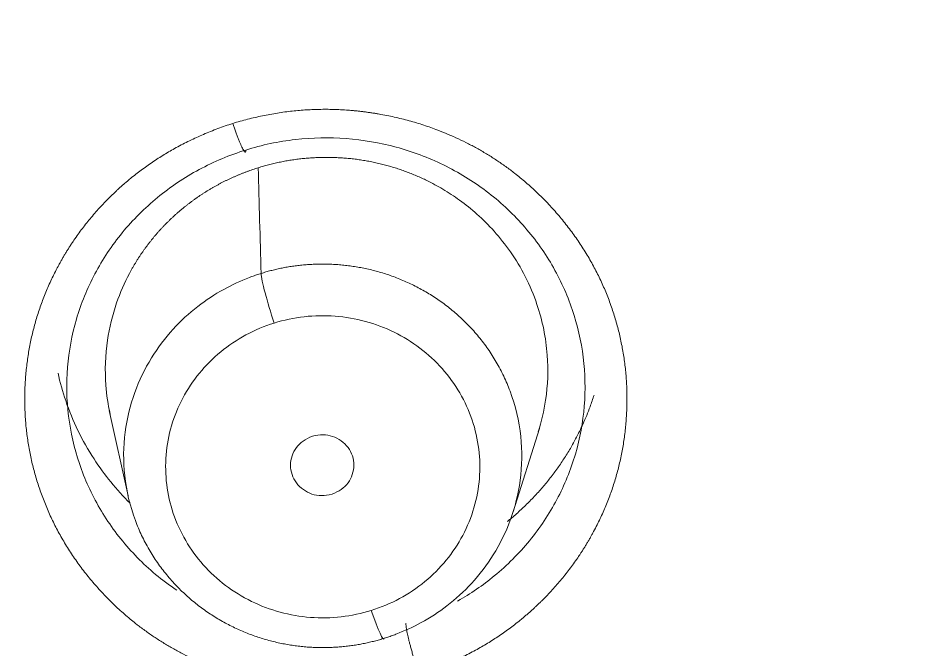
# Model space of a CAD drawing. Extents: x 6534 to 7663, y 0 to 827.
# Drawn here: x 7087.64 to 7094, y 572.46 to 576.96 of the extents above; entities that cross this region are included whole.
import ezdxf

# ---------------------------------------------------------------- set-up
doc = ezdxf.new("R2010")
doc.units = 0
doc.header["$LTSCALE"] = 30
doc.header["$MEASUREMENT"] = 0
doc.layers.add('1', color=7, linetype='CONTINUOUS')

msp = doc.modelspace()

# ---------------------------------------------------------------- linework, layer by layer
at = {"layer": '1', "color": 7, "linetype": 'Continuous', "lineweight": 18}
for p, q in [((7088.294829387251, 574.1600183355672), (7088.42868472483, 573.5505660632875)), ((7091.175056043136, 573.4362564956359), (7091.362686799774, 574.0323278619207))]:
    msp.add_line(p, q, dxfattribs=at)
for centre, major_axis, ratio, start_param, end_param in [((7103.394459073822, 533.9208478015898), (62.57703589943, 0), 0.9614659969169174, 0, 3.141593206870928), ((7103.394459073841, 533.3074807273692), (-60.5, 3.704556567420745e-15), 0.961465996916715, 4.724169612243257, 7.004196626651515), ((7103.394459073841, 533.4449426646229), (60, 0), 0.9614659969167146, 1.582576958653465, 4.712388980385212), ((7103.394459073841, 533.4449426646229), (-59.925, 3.669347971945257e-15), 0.961465996916715, 4.712388980381598, 7.853981633974484), ((7089.470746810601, 574.8663986735323), (-0.08930339038420493, 0.2863946450327295), 0.08483980778726839, 0.2933397590586326, 1.836008452018331), ((7090.163570582181, 572.8162247621867), (0.0893072682655426, -0.2863935011271399), 0.08479068491059762, 4.978323155960007, 6.451213244076971)]:
    msp.add_ellipse(centre, major_axis=major_axis, ratio=ratio, start_param=start_param, end_param=end_param, dxfattribs=at)
at = {"layer": '1', "color": 7, "linetype": 'Continuous', "lineweight": 13}
for centre, major_axis, ratio, start_param, end_param in [((7103.394459073841, 533.6013644797072), (61.96284250743, 0), 0.9614659969167147, 1.570796326794897, 3.141592647523717), ((7103.394459073841, 533.3074807273701), (59.42499999999999, 0), 0.9614659969167147, 1.570796326794897, 4.701939975486441), ((7103.394459073841, 533.3074807273701), (57.94795379563, 0), 0.9614659969167149, 1.57918664313506, 4.71238898038469), ((7103.394459073841, 533.3518733314663), (57.40309474942, 0), 0.961465996916715, 1.579486275231988, 4.71238898038469)]:
    msp.add_ellipse(centre, major_axis=major_axis, ratio=ratio, start_param=start_param, end_param=end_param, dxfattribs=at)
at = {"layer": '1', "color": 7, "linetype": 'Continuous', "lineweight": 18}
for points, knots in [([(7040.495335583485, 539.0743954198838), (7040.495375012621, 540.309430454327), (7040.534796826194, 541.5291684444405), (7040.686484201206, 543.9334229945171), (7040.798743865589, 545.1180097375191), (7041.090070420118, 547.4485429585166), (7041.269138391587, 548.5944749603523), (7041.688030480564, 550.8446601210444), (7041.92785819816, 551.9489164474094), (7042.462257589615, 554.1133232350858), (7042.756832091029, 555.1734740508969), (7043.394802916262, 557.2477842420617), (7043.738198948302, 558.2619449232602), (7044.468017032275, 560.2428928300337), (7044.854436149557, 561.2096823939096), (7045.664681619643, 563.0950047734973), (7046.088504226211, 564.013545330567), (7046.968144339496, 565.802033941552), (7047.42395665303, 566.6719828571554), (7048.362356762838, 568.3632709763847), (7048.844941778659, 569.1846128408574), (7049.831911688843, 570.7790216661501), (7050.336296433697, 571.5520898611239), (7051.362140086173, 573.0505844892932), (7051.883602071682, 573.7760104967151), (7052.939138273059, 575.180118913202), (7053.473216793484, 575.858799805736), (7054.549796562025, 577.170545816813), (7055.092300860035, 577.8036104396774), (7056.181815033537, 579.0254451074811), (7056.728823316695, 579.6142161231642), (7057.549980359592, 580.4652658228574), (7057.960722739201, 580.882766774042), (7058.439644645401, 581.3560724523231), (7058.678968390118, 581.5893143717644), (7058.798587553228, 581.7050868430683), (7058.858385415593, 581.762761489636), (7058.8882812873, 581.7915459824476), (7058.90322844211, 581.805925029596), (7058.910701822235, 581.8131112544011), (7058.914438462725, 581.8167035422425), (7058.916306770544, 581.8184994800408), (7058.917240921344, 581.8193973974112), (7058.917707995965, 581.8198463432145), (7058.917908170636, 581.8200387457987), (7058.91804162038, 581.8201670135745), (7058.918085154385, 581.8202088570283), (7060.391353624219, 583.2362562935996), (7061.935578980003, 584.579582447865), (7065.149731560021, 587.1093747791838), (7066.819638995216, 588.295825456878), (7070.267654048701, 590.5017266190671), (7072.045753489288, 591.5211722196932), (7075.691867594142, 593.3845618922883), (7077.559857124787, 594.2284906248278), (7081.366919940774, 595.7340607277933), (7083.306026174405, 596.3957117632513), (7087.236181198474, 597.5323435133882), (7089.227212620797, 598.0073103628883), (7093.241699393961, 598.7678179924224), (7095.265149276751, 599.0533504100717), (7099.32495960107, 599.4339423720653), (7101.361314811398, 599.5289927203166), (7103.394459970206, 599.5291235079126)], [0, 0, 0, 0, 0.03125000000024419, 0.03125000000024419, 0.06250000000048839, 0.06250000000048839, 0.09375000000073258, 0.09375000000073258, 0.1250000000009767, 0.1250000000009767, 0.1562500000012209, 0.1562500000012209, 0.1875000000014651, 0.1875000000014651, 0.2187500000017093, 0.2187500000017093, 0.2500000000019535, 0.2500000000019535, 0.2812500000021977, 0.2812500000021977, 0.3125000000024419, 0.3125000000024419, 0.3437500000026861, 0.3437500000026861, 0.3750000000029302, 0.3750000000029302, 0.4062500000031744, 0.4062500000031744, 0.4375000000034186, 0.4375000000034186, 0.4687500000036628, 0.4687500000036628, 0.4843750000037849, 0.4921875000038459, 0.4960937500038763, 0.4980468750038917, 0.4990234375038993, 0.4995117187539029, 0.4997558593789049, 0.4998779296914058, 0.499938964847656, 0.4999694824257812, 0.4999847412148437, 0.4999923706093749, 0.4999961853066406, 0.4999961853066406, 0.5000000000039063, 0.5000000000039063, 0.562500000003418, 0.562500000003418, 0.6250000000029298, 0.6250000000029298, 0.6875000000024415, 0.6875000000024415, 0.7500000000019531, 0.7500000000019531, 0.8125000000014648, 0.8125000000014648, 0.8750000000009766, 0.8750000000009766, 0.9375000000004883, 0.9375000000004883, 1, 1, 1, 1]), ([(7089.267990145971, 576.0184846282177), (7089.383029459929, 576.0544467958994), (7089.501745644977, 576.079451009563), (7089.741966900788, 576.1068557588278), (7089.86347761977, 576.1091901322811), (7090.104692613692, 576.0909774131796), (7090.224389537481, 576.0705215264466), (7090.457292191845, 576.0075521046415), (7090.570475404586, 575.9649747879866), (7090.786086704748, 575.8595542251892), (7090.888490805073, 575.7966825916233), (7091.078485082013, 575.6528519595095), (7091.166135073785, 575.5719753869057), (7091.32335194671, 575.3953922008277), (7091.392839393927, 575.2996268384773), (7091.511136969582, 575.0969462328094), (7091.559954614437, 574.9900438691025), (7091.634791081053, 574.7690863805833), (7091.660892271383, 574.6550603496071), (7091.689534419686, 574.4243126050656), (7091.691970930464, 574.3075857856197), (7091.673122061151, 574.0758727275856), (7091.651897233993, 573.9608901697261), (7091.586370186114, 573.7371657729768), (7091.542110397346, 573.628413066318), (7091.487283771418, 573.5248149542131)], [0, 0, 0, 0, 0.08333506138916916, 0.08333506138916916, 0.1666701227783383, 0.1666701227783383, 0.2500051841675075, 0.2500051841675075, 0.3333402455566766, 0.3333402455566766, 0.4166753069458458, 0.4166753069458458, 0.500010368335015, 0.500010368335015, 0.5833454297241841, 0.5833454297241841, 0.6666804911133533, 0.6666804911133533, 0.7500155525025225, 0.7500155525025225, 0.8333506138916916, 0.8333506138916916, 0.9166856752808608, 0.9166856752808608, 1, 1, 1, 1]), ([(7088.081618316175, 573.7809042401714), (7088.044259740833, 573.8914025831941), (7088.01821664673, 574.0054353614069), (7087.989696563761, 574.2361737026536), (7087.987324966446, 574.3528843929021), (7088.006280939073, 574.5845434527423), (7088.027553912086, 574.6994880197713), (7088.093173811162, 574.9231476166087), (7088.137475674979, 575.0318741081974), (7088.247203500478, 575.2390026439489), (7088.312710594908, 575.3373578765454), (7088.462493645727, 575.5199119544918), (7088.546692602327, 575.6041552268098), (7088.730579723167, 575.7551868100477), (7088.830284837505, 575.8219504399945), (7089.041371620129, 575.9356356468898), (7089.152811575565, 575.9825017063272), (7089.268008096942, 576.0184318954202)], [0, 0, 0, 0, 0.125, 0.125, 0.25, 0.25, 0.375, 0.375, 0.5, 0.5, 0.625, 0.625, 0.75, 0.75, 0.875, 0.875, 1, 1, 1, 1]), ([(7089.356510694202, 575.8917172738479), (7089.36880753191, 575.8954683090265), (7089.39342791811, 575.9029785272583), (7089.430749540361, 575.913144575833), (7089.46838162735, 575.9225070803727), (7089.506329785186, 575.9309751171286), (7089.544565135676, 575.9385590055685), (7089.583067530587, 575.9452424519509), (7089.621813947226, 575.9510169382761), (7089.660781621049, 575.9558724962094), (7089.699947217306, 575.9598002053749), (7089.739287068105, 575.9627915397155), (7089.778777123729, 575.9648385609225), (7089.818392981391, 575.9659338839078), (7089.858109893826, 575.9660707032886), (7089.897902783938, 575.9652428031832), (7089.937746258463, 575.9634445711799), (7089.977614622524, 575.9606710108587), (7090.017481894587, 575.9569177543467), (7090.057321821931, 575.952181074495), (7090.097107896605, 575.9464578967586), (7090.136813371879, 575.9397458107492), (7090.176411279162, 575.9320430814296), (7090.215874445426, 575.9233486599478), (7090.255175510989, 575.9136621941166), (7090.294286948211, 575.9029840383528), (7090.333181078908, 575.8913152637501), (7090.371830098778, 575.8786576656635), (7090.41020607764, 575.8650137785176), (7090.44828105234, 575.8503868614393), (7090.486026774744, 575.8347809908796), (7090.523415753007, 575.8182007503588), (7090.58670251512, 575.7881865450531), (7090.678543319933, 575.7385485371328), (7090.798605284112, 575.6597416641102), (7090.922445777089, 575.560242578164), (7091.045636792778, 575.4374717699989), (7091.162768106619, 575.2893894846243), (7091.267428709549, 575.1147605938272), (7091.370127697262, 574.871543122269), (7091.430973193144, 574.5721213589372), (7091.419788822001, 574.262876893752), (7091.378290133021, 574.0819757357262), (7091.354955223009, 574.0077693917738)], [0, 0, 0, 0, 0.01125963406468381, 0.02254372593414773, 0.03385229806092903, 0.04518537294131644, 0.05654297311571135, 0.06792512116898396, 0.0793318397308255, 0.09076315147609455, 0.1022190791251678, 0.1136996454442759, 0.1252048732458476, 0.1367347853888433, 0.1482894047790864, 0.1598687543695952, 0.1714728571609053, 0.1831017362013938, 0.1947554145876023, 0.2064339154645487, 0.2181372620260432, 0.2298654775149995, 0.2416185852237412, 0.2533966084943072, 0.2651995707187539, 0.2770274953394552, 0.2888804058493951, 0.3007583257924658, 0.312661278763755, 0.3245892884098366, 0.3365423784290533, 0.3485205725718009, 0.3605238946408065, 0.398132945242226, 0.4403754778730968, 0.4872533252538571, 0.5387685623162812, 0.5949235206275424, 0.6557207971848272, 0.7211632599587714, 0.8325167558677222, 0.9297027002951416, 1, 1, 1, 1]), ([(7088.300481688243, 574.1344311458279), (7088.285580982814, 574.2022552889757), (7088.259856583013, 574.3775768695032), (7088.269586063978, 574.6469338848947), (7088.335177571629, 574.9152323098037), (7088.405433420901, 575.0766191184857), (7088.44846965994, 575.1564570122314), (7088.458882753879, 575.175132064921), (7088.469553727483, 575.1936447556982), (7088.480479779881, 575.211992356376), (7088.491657868482, 575.2301716759944), (7088.503084969856, 575.2481797131727), (7088.514758011126, 575.2660134819748), (7088.526673889513, 575.2836700588446), (7088.538829468285, 575.301146570378), (7088.55122157903, 575.3184401969106), (7088.563847022227, 575.3355481718495), (7088.576702568277, 575.3524677821297), (7088.589784958402, 575.3691963683482), (7088.603090905589, 575.3857313249646), (7088.616617095508, 575.4020701004706), (7088.630360187444, 575.4182101975452), (7088.644316815214, 575.4341491731952), (7088.658483588091, 575.4498846388874), (7088.672857091724, 575.4654142606573), (7088.687433889048, 575.4807357592131), (7088.702210521204, 575.4958469100211), (7088.717183508437, 575.5107455433772), (7088.732349351015, 575.5254295444674), (7088.747704530121, 575.5398968534132), (7088.763245508757, 575.5541454653044), (7088.778968732634, 575.5681734302184), (7088.794870631067, 575.5819788532258), (7088.810947617859, 575.5955598943856), (7088.827196092181, 575.6089147687267), (7088.84361243945, 575.6220417462132), (7088.860193032202, 575.6349391517033), (7088.876934230958, 575.647605364893), (7088.893832385084, 575.6600388202455), (7088.910883833652, 575.6722380069127), (7088.928084906286, 575.6842014686422), (7088.945431924009, 575.6959278036729), (7088.962921200085, 575.7074156646213), (7088.98054904085, 575.7186637583522), (7088.998311746536, 575.729670845843), (7089.016205612101, 575.7404357420323), (7089.034226928035, 575.7509573156617), (7089.052371981175, 575.7612344891031), (7089.070637055504, 575.7712662381787), (7089.089018432944, 575.7810515919682), (7089.107512394145, 575.7905896326097), (7089.126115219272, 575.7998794950695), (7089.144823188757, 575.8089203669915), (7089.16363258415, 575.8177114881992), (7089.182539688553, 575.8262521514366), (7089.201540788601, 575.8345416984625), (7089.22063217061, 575.8425795334015), (7089.239810138444, 575.8503650717671), (7089.259070950427, 575.857897929086), (7089.278411057821, 575.8651772168482), (7089.297826219756, 575.8722041641208), (7089.317314803975, 575.8789723491477), (7089.336865493026, 575.8855040906728), (7089.349964830169, 575.8896470149625), (7089.356510694202, 575.891717273847)], [0, 0, 0, 0, 0.09336926453091793, 0.2378646944367654, 0.3612939786854237, 0.4636540505758323, 0.4732033819065898, 0.482742017667348, 0.4922699632747626, 0.5017872241390957, 0.5112938056642364, 0.520789713247714, 0.5302749522807126, 0.5397495281480945, 0.5492134462284198, 0.5586667118939654, 0.5681093305107312, 0.5775413074384761, 0.5869626480307292, 0.5963733576348068, 0.6057734415918311, 0.6151629052367534, 0.6245417538983716, 0.633909992899348, 0.6432676275562289, 0.6526146631794656, 0.6619511050734334, 0.6712769585364479, 0.6805922288607905, 0.6898969213327252, 0.6991910412325169, 0.7084745938344543, 0.7177475844068723, 0.7270100182121606, 0.7362619005068002, 0.7455032365413714, 0.7547340315605838, 0.7639542908032871, 0.7731640195024975, 0.7823632228854173, 0.7915519061734629, 0.8007300745822743, 0.8098977333217374, 0.819054887596019, 0.8282015426035703, 0.8373377035371615, 0.8464633755838971, 0.8555785639252402, 0.8646832737370298, 0.8737775101895124, 0.8828612784473512, 0.8919345836696618, 0.9009974310100249, 0.9100498256165077, 0.9190917726316998, 0.9281232771927177, 0.9371443444312403, 0.9461549794735278, 0.9551551874404461, 0.9641449734474887, 0.9731243426047947, 0.9820933000171848, 0.9910518507841751, 1, 1, 1, 1]), ([(7090.255841351185, 572.5351789183574), (7090.261506840067, 572.5369732672448), (7090.272789946746, 572.5405468034978), (7090.289552751487, 572.5461422893904), (7090.306104645614, 572.551874302259), (7090.32243906675, 572.5577555215455), (7090.39552179615, 572.5850489504537), (7090.52795926564, 572.6461426703786), (7090.71176441814, 572.7660638871516), (7090.888148055635, 572.9270778117752), (7091.044618689565, 573.1319125285199), (7091.166534440474, 573.3801362413301), (7091.237745709526, 573.6670391304865), (7091.242053987577, 573.9822878364052), (7091.187502846279, 574.2133693143473), (7091.132087837377, 574.3525437904273), (7091.108604865681, 574.404878469783), (7091.083126033553, 574.455756612279), (7091.055754565642, 574.5051261033045), (7091.026594896543, 574.5529328602256), (7090.995751531937, 574.5991310147197), (7090.963328932661, 574.6436800354254), (7090.92943115154, 574.6865452859124), (7090.894161558766, 574.7276976610069), (7090.857622567149, 574.767113454347), (7090.819915380563, 574.8047741542464), (7090.781139759292, 574.8406662494631), (7090.741393803649, 574.8747810248469), (7090.700773755183, 574.9071143535907), (7090.659373815248, 574.9376664856936), (7090.617285980501, 574.9664418340358), (7090.574599894926, 574.9934487589294), (7090.531402717887, 575.0186993520651), (7090.487779007719, 575.0422092207018), (7090.443810620316, 575.0639972728741), (7090.399576622138, 575.0840855043539), (7090.355153217075, 575.1024987880305), (7090.310613686554, 575.1192646663267), (7090.266028342279, 575.1344131472138), (7090.221464490971, 575.1479765043268), (7090.176986410508, 575.1599890816456), (7090.132655336796, 575.1704871031393), (7090.088529460779, 575.1795084877417), (7090.044663934921, 575.1870926699635), (7090.001110888589, 575.1932804264206), (7089.957919451672, 575.1981137084963), (7089.915135785874, 575.2016354813254), (7089.872803123064, 575.2038895692845), (7089.830961810153, 575.2049205079716), (7089.789649359775, 575.2047734032285), (7089.748900506804, 575.2034937955414), (7089.708747268087, 575.2011275361151), (7089.669219012574, 575.1977206516631), (7089.630342513145, 575.1933192818269), (7089.592142082895, 575.187969382237), (7089.554639418048, 575.1817173150748), (7089.517854526117, 575.1746072273095), (7089.481802701131, 575.1666901930062), (7089.446505943095, 575.1579904266796), (7089.411951656481, 575.1486282375558), (7089.389307715911, 575.1417377521657), (7089.378071746092, 575.1383186791631)], [0, 0, 0, 0, 0.004014716517156187, 0.00799551030751168, 0.01194238177184585, 0.01585533130150721, 0.01973435927839415, 0.06471105323832092, 0.114332088101115, 0.1685962471430075, 0.2275022401084696, 0.2910486336290517, 0.3592337635684097, 0.4320556299480356, 0.5095117748464122, 0.5229035082937351, 0.5361741029838418, 0.5493235433028401, 0.5623518143131649, 0.5752589017317261, 0.5880447919084685, 0.6007094718053115, 0.6132529289754785, 0.6256751515432104, 0.6379761281838906, 0.6501558481045352, 0.6622143010247019, 0.6741514771577811, 0.6859673671926767, 0.6976619622759026, 0.7092352539940587, 0.7206872343567114, 0.732017895779679, 0.7432272310687084, 0.754315233403562, 0.765281896322505, 0.7761272137071928, 0.7868511797679731, 0.797453789029587, 0.8079350363172813, 0.8182949167433309, 0.8285334256939801, 0.8386505588167806, 0.8486463120083637, 0.8585206814026172, 0.8682736633592868, 0.8779052544530022, 0.8874154514627219, 0.8968042513616097, 0.9060716513073424, 0.9152176486328444, 0.9242422408374695, 0.9331454255786179, 0.9419272006637971, 0.9505875640431375, 0.9591265138023597, 0.9675440481562096, 0.975840165442345, 0.9840148641157164, 0.9920681427434105, 1, 1, 1, 1]), ([(7089.378071039181, 575.1383209041055), (7089.372529299606, 575.1365661300679), (7089.361427941153, 575.1330509205686), (7089.344836592039, 575.127518695163), (7089.328259707487, 575.121784816421), (7089.31170634153, 575.1158299757922), (7089.237161088581, 575.0879945651627), (7089.102582594229, 575.0256655965918), (7088.916871199135, 574.9034492830237), (7088.740165148963, 574.7403094669639), (7088.584724912457, 574.5340577424436), (7088.46471728769, 574.2856222277737), (7088.395566549824, 574.0000536735265), (7088.392543089101, 573.6877263987712), (7088.446844645685, 573.4590878689419), (7088.501698287643, 573.3212426645719), (7088.525107931539, 573.2690271362235), (7088.550505483065, 573.218257529621), (7088.577788883537, 573.1689858002483), (7088.606854949298, 573.1212658244235), (7088.637600376746, 573.0751433949858), (7088.669921886065, 573.0306590461882), (7088.70371657018, 572.9878475034807), (7088.738882166946, 572.9467380389037), (7088.775317329031, 572.9073545992928), (7088.812921871885, 572.8697160049778), (7088.851597005135, 572.8338361388155), (7088.891245546224, 572.7997241452476), (7088.931772116932, 572.7673846327857), (7088.973083322988, 572.7368178803204), (7089.015087917178, 572.7080200458877), (7089.057696946347, 572.6809833770599), (7089.100823882749, 572.6556964220435), (7089.144384740232, 572.6321442406866), (7089.188298175764, 572.6103086146059), (7089.232485576859, 572.5901682557437), (7089.276871135443, 572.5716990126771), (7089.321381908739, 572.5548740740946), (7089.365947867783, 572.539664168869), (7089.41050193414, 572.5260377622494), (7089.454980005456, 572.5139612476974), (7089.499320970417, 572.503399133981), (7089.543466713772, 572.4943142271673), (7089.587362111978, 572.486667807193), (7089.630955020099, 572.4804197987519), (7089.67419625054, 572.4755289362624), (7089.71703954421, 572.47195292274), (7089.759441534664, 572.4696485823756), (7089.801361705795, 572.4685720068378), (7089.842762343733, 572.4686786947364), (7089.883608482919, 572.4699236859128), (7089.923867849, 572.472261684225), (7089.963510791255, 572.4756471919095), (7090.002510233459, 572.4800345710723), (7090.040841539706, 572.4853783413205), (7090.07848267567, 572.4916325838426), (7090.115413276465, 572.4987535819141), (7090.151617698582, 572.5066906052157), (7090.187073507506, 572.5154199782378), (7090.22179314737, 572.5248210436471), (7090.244548006478, 572.5317447552115), (7090.255840768349, 572.5351808488208)], [0, 0, 0, 0, 0.003926898223301147, 0.007866465789866639, 0.01181870260361401, 0.01578360856671995, 0.01976118357955373, 0.06564145846421648, 0.1159093290381005, 0.1705619954096728, 0.2295962429254484, 0.2930083753658028, 0.3607941317478074, 0.432948587324935, 0.5094660391894243, 0.5228243326600078, 0.5360627690948168, 0.5491813531063167, 0.562180089679231, 0.5750589841486445, 0.587818042178502, 0.6004572697405075, 0.6129766730934277, 0.6253762587627769, 0.6376560335209166, 0.649816004367542, 0.661856178510581, 0.6737765633474736, 0.6855771664468719, 0.697257995530727, 0.7088190584567786, 0.7202603632014605, 0.731581917843186, 0.7427837305460481, 0.7538658095439313, 0.764828163125008, 0.7756707996166639, 0.7863937273708059, 0.796996954749593, 0.8074804901115726, 0.8178443417982207, 0.8280885181208931, 0.8382130273482031, 0.8482178776937875, 0.8581030773045072, 0.8678686342490594, 0.8775145565070029, 0.8870408519582125, 0.8964475283727542, 0.9057345934011787, 0.9149020545652571, 0.9239499192491346, 0.9328781946909304, 0.941686887974772, 0.9503760060232667, 0.9589455555904361, 0.9673955432550835, 0.9757259754146389, 0.9839368582794538, 0.9920281978675765, 1, 1, 1, 1]), ([(7087.929155739714, 574.4264747249285), (7087.943641008993, 574.3605416740556), (7088.003041848491, 574.1471393325951), (7088.160575205257, 573.8224867138761), (7088.346068982128, 573.5948804640534), (7088.443117590885, 573.4987489798027)], [0, 0, 0, 0, 0.1901601059504891, 0.6226551709325783, 1, 1, 1, 1]), ([(7091.132868855137, 573.3677106468731), (7091.138510842752, 573.3722675006838), (7091.155398747291, 573.3860630886929), (7091.183177577477, 573.4095409492425), (7091.215910895569, 573.4384870858025), (7091.248026840299, 573.4682001444321), (7091.279504368055, 573.4986695026009), (7091.31032257415, 573.5298839826819), (7091.340460708164, 573.5618318511183), (7091.369898189449, 573.5945008179701), (7091.398614622786, 573.6278780368552), (7091.426589814148, 573.6619501052364), (7091.453803786707, 573.6967030653132), (7091.480236796554, 573.7321224045554), (7091.505869350011, 573.7681930595186), (7091.530682215518, 573.804899409372), (7091.554656456278, 573.8422253099534), (7091.577773385569, 573.8801539781316), (7091.600014811967, 573.9186684387219), (7091.633400973222, 573.9797896826549), (7091.676838870773, 574.0683680019756), (7091.719713574927, 574.1731755805845), (7091.743359703818, 574.2424877201452), (7091.752213797657, 574.2706389814603)], [0, 0, 0, 0, 0.01936396206783694, 0.05823572037455708, 0.097194164237675, 0.1362392686799318, 0.1753710082037663, 0.2145893567932046, 0.2538942879157112, 0.2932857745239881, 0.3327637890578194, 0.3723283034458433, 0.4119792891073351, 0.451716716953964, 0.4915405573915213, 0.531450780321637, 0.5714473551434973, 0.611530250755523, 0.6516994355570173, 0.6919548774498541, 0.8004022121007465, 0.9195026526598357, 1, 1, 1, 1])]:
    msp.add_open_spline(points, degree=3, knots=knots, dxfattribs=at)
at = {"layer": '1', "color": 7, "linetype": 'Continuous', "lineweight": 13}
for points, degree, knots in [([(7089.175284669091, 576.2080944115919), (7089.587166969714, 576.334182352568), (7090.000246570307, 576.3025675705771), (7090.210827612722, 576.2864508857115), (7090.624193161128, 576.1763725648357), (7091.19051512267, 575.9013469340612), (7091.472180471828, 575.5835983630082), (7091.755397343464, 575.2640995090323), (7091.885975636731, 574.8704833175407), (7092.015498831456, 574.4800476230448), (7091.979510084641, 574.0679309938537), (7091.943877723047, 573.6598954258006), (7091.749049833209, 573.2961826384785), (7091.653148168153, 573.1171494316045), (7091.390072093426, 572.7991595028493), (7091.230293637191, 572.6681038215806), (7090.91727543477, 572.4113557296655), (7090.50358957642, 572.2774171594751)], 2, [0, 0, 0, 0.125, 0.125, 0.1875, 0.25, 0.375, 0.375, 0.5, 0.5, 0.625, 0.625, 0.75, 0.75, 0.8125, 0.875, 0.875, 1, 1, 1]), ([(7090.50358957642, 572.2774171594751), (7090.091608697085, 572.1513299681601), (7089.678563724253, 572.1829466955137), (7089.46801214635, 572.1990634679491), (7089.054707516867, 572.3091320757335), (7088.488485004769, 572.5840883233154), (7088.206841213096, 572.9017431193583), (7087.92362804418, 573.2211679533771), (7087.793001368797, 573.6147130208924), (7087.66341894551, 574.0051120214948), (7087.699330267644, 574.4172162366763), (7087.734889301022, 574.8252777245825), (7087.929667230656, 575.1890386075779), (7088.025551598725, 575.3681091134572), (7088.288624808547, 575.6861837454758), (7088.448416793522, 575.8172755255378), (7088.761464421777, 576.0740967349261), (7089.175284669091, 576.2080944115919)], 2, [0, 0, 0, 0.125, 0.125, 0.1875, 0.25, 0.375, 0.375, 0.5, 0.5, 0.625, 0.625, 0.75, 0.75, 0.8125, 0.875, 0.875, 1, 1, 1]), ([(7089.470706646248, 574.7840191450055), (7089.540482231196, 574.80577650033), (7089.612484118043, 574.8209282842422), (7089.758182439567, 574.8374403151738), (7089.831875276504, 574.8388001544604), (7089.978125474364, 574.8276753915839), (7090.050679223919, 574.815191064125), (7090.191864829031, 574.7768567334383), (7090.260493198281, 574.751007676803), (7090.391192237903, 574.6869359375669), (7090.453259680913, 574.6487148370952), (7090.568452899508, 574.5613662462724), (7090.621575830617, 574.5122409128276), (7090.716839445103, 574.4049699319307), (7090.758977776128, 574.3468269333293), (7090.830653363108, 574.2237531065143), (7090.860188849172, 574.1588253173718), (7090.905523839938, 574.0246750679426), (7090.921322225178, 573.9554559202384), (7090.93857561303, 573.815381041079), (7090.940030189602, 573.7445287685036), (7090.928539390005, 573.6039085769739), (7090.915594297579, 573.5341441303658), (7090.875800593496, 573.3983788855426), (7090.848952964468, 573.3323814397895), (7090.782384559703, 573.2066849554762), (7090.742665427745, 573.1469890207482), (7090.651878759096, 573.0361884385716), (7090.600813464207, 572.9850865271305), (7090.489295026223, 572.893436939074), (7090.428844636861, 572.8528915255688), (7090.300877089452, 572.7839125650094), (7090.233363091318, 572.7554807212587), (7090.163611941711, 572.7336510596006)], 3, [0, 0, 0, 0, 0.0625, 0.0625, 0.125, 0.125, 0.1875, 0.1875, 0.25, 0.25, 0.3125, 0.3125, 0.375, 0.375, 0.4375, 0.4375, 0.5, 0.5, 0.5625, 0.5625, 0.625, 0.625, 0.6875, 0.6875, 0.75, 0.75, 0.8125, 0.8125, 0.875, 0.875, 0.9375, 0.9375, 1, 1, 1, 1]), ([(7090.163611271818, 572.7336533326084), (7090.093835688654, 572.7118949017326), (7090.021833798096, 572.6967420431024), (7089.876135460448, 572.6802279060198), (7089.802442611106, 572.678867035354), (7089.656192382422, 572.6899898184106), (7089.583638614454, 572.7024731974775), (7089.442452969384, 572.7408057503721), (7089.373824578597, 572.7666539776505), (7089.243125495655, 572.830724208246), (7089.181058030867, 572.8689446294702), (7089.065864771169, 572.9562920368194), (7089.01274182074, 573.0054168660654), (7088.917478172403, 573.1126870314856), (7088.875339826851, 573.1708297188256), (7088.803664217427, 573.2939031262613), (7088.774128723451, 573.3588308072908), (7088.728793724662, 573.4929810458525), (7088.712995339312, 573.5622002907967), (7088.695741959524, 573.702275563995), (7088.694287391124, 573.773128133354), (7088.705778215079, 573.9137491044953), (7088.718723323689, 573.9835140339082), (7088.758517067145, 574.1192804097614), (7088.785364719359, 574.1852785037058), (7088.851933175805, 574.3109764229607), (7088.891652336255, 574.3706731443963), (7088.982439064915, 574.4814754065487), (7089.033504391316, 574.5325782112122), (7089.145022892612, 574.6242296564419), (7089.205473313767, 574.6647760338478), (7089.333440922012, 574.7337569547062), (7089.400954949186, 574.7621897948047), (7089.470706124888, 574.7840204495005)], 3, [0, 0, 0, 0, 0.0625, 0.0625, 0.125, 0.125, 0.1875, 0.1875, 0.25, 0.25, 0.3125, 0.3125, 0.375, 0.375, 0.4375, 0.4375, 0.5, 0.5, 0.5625, 0.5625, 0.625, 0.625, 0.6875, 0.6875, 0.75, 0.75, 0.8125, 0.8125, 0.875, 0.875, 0.9375, 0.9375, 1, 1, 1, 1]), ([(7088.775347468954, 572.8778927787598), (7088.748092527396, 572.8963263661549), (7088.7213586824, 572.9154697176123), (7088.600193720001, 573.0072749959904), (7088.512555569937, 573.088206958204), (7088.355394286058, 573.264898698354), (7088.285947590948, 573.3607151613528), (7088.167738475616, 573.5634726867665), (7088.118977067215, 573.6704055118475), (7088.08161851809, 573.7809036429485)], 3, [0, 0, 0, 0, 0.08410971003123534, 0.08410971003123534, 0.3894066566953443, 0.3894066566953443, 0.6947036033594532, 0.6947036033594532, 1, 1, 1, 1]), ([(7091.48728395133, 573.5248152941663), (7091.487270245192, 573.5247893956057), (7091.487256538395, 573.5247634973671), (7091.432397297481, 573.4211162687957), (7091.366900787308, 573.3226982750689), (7091.217106675391, 573.1400250257925), (7091.132888401062, 573.0557239820619), (7090.959430203224, 572.9131977242641), (7090.871841494121, 572.8531184255871), (7090.779491590626, 572.8007294587942)], 3, [0, 0, 0, 0, 8.659282701371187e-05, 8.659282701371187e-05, 0.3465570874190242, 0.3465570874190242, 0.6930275820110348, 0.6930275820110348, 1, 1, 1, 1])]:
    msp.add_open_spline(points, degree=degree, knots=knots, dxfattribs=at)
for points, weights in [([(7089.175275613356, 576.2080920095409), (7089.231148144577, 576.042730195528), (7089.26952844893, 575.9648687004769), (7089.267996267565, 576.0184865418564)], [1.161778832667205, 0.9350965322541447, 0.9466323494712929, 1.196386284318662]), ([(7090.503598739949, 572.2774202782077), (7090.444970007637, 572.4508805152403), (7090.405568398855, 572.6061033493147), (7090.411283947283, 572.6411076959816)], [1.196627220376275, 0.9345466081372917, 0.9344576234313712, 1.196360266258513])]:
    msp.add_rational_spline(points, weights, degree=3, dxfattribs=at)
msp.add_open_spline([(7089.356510694202, 575.8917172738479), (7089.363685603362, 575.6406199651351), (7089.370860512313, 575.3895226563568), (7089.378035421056, 575.1384253475139)], degree=3, dxfattribs=at)
at = {"layer": '1', "color": 7, "linetype": 'Continuous', "lineweight": 18}
for points in [[(7089.88329688321, 573.5631234888738), (7089.933446810111, 573.5823653721823), (7090.008828158121, 573.6336389910543), (7090.054108975671, 573.7718663396477), (7090.010705649951, 573.9025685178085), (7089.889529242111, 573.9902760745031), (7089.796477753501, 573.9893135883135), (7089.743586746291, 573.976538056701)], [(7089.743586746291, 573.976538056701), (7089.69343681435, 573.9572961713925), (7089.61805545927, 573.9060225489343), (7089.572774643331, 573.7677951964274), (7089.616177973221, 573.6370930150365), (7089.737354391431, 573.5493854607839), (7089.8304058781, 573.5503479531167), (7089.88329688321, 573.5631234888738)]]:
    msp.add_open_spline(points, degree=3, dxfattribs=at)

doc.saveas('drawing.dxf')
